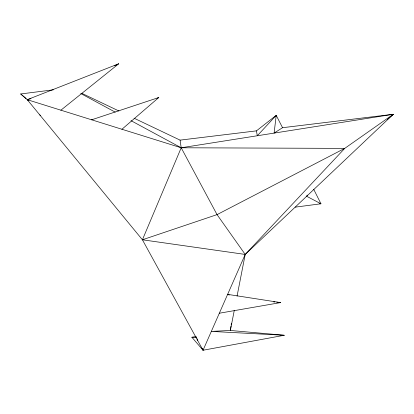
<?xml version="1.0" encoding="UTF-8"?>
<svg xmlns="http://www.w3.org/2000/svg" width="414" height="414" viewBox="0 0 414 414"><rect width="100%" height="100%" fill="white"/><g stroke="black" fill="none" stroke-linecap="round" stroke-linejoin="round"><path stroke-width="0.62" d="M231.007 326.004L230.355 330.46L211.331 331.402L284.273 335.268L203.041 350.239L191.863 337.224L196.283 336.447M231.193 324.731L231.379 323.463M234.257 310.484L230.355 330.46L284.273 335.268M237.067 296.108L245.207 254.434L344.733 148.383L393.3 114.274L282.555 127.703L274.099 133.101L276.216 115.351L256.437 130.865L180.074 140.129L134.074 118.218M53.37 89.822L20.7 93.962L27.252 99.676L181.197 147.777L393.3 114.274L245.207 254.434L203.041 350.239L142.416 239.784L181.197 147.777L180.074 140.129M307.188 195.118L306.655 196.277L320.969 203.781L313.724 189.333M387.473 119.346L393.3 114.274L391.504 114.999M121.933 129.261L158.795 97.518L91.639 119.796L92.912 119.594M60.889 110.186L118.761 63.761L27.252 99.676L142.416 239.784L245.207 254.434L217.05 214.618L181.197 147.777L131 120.655M114.699 65.754L118.761 63.761M157.041 98.33L158.795 97.518M142.416 239.784L217.05 214.618L344.733 148.383L181.197 147.777M30.972 98.635L27.252 99.676L28.214 100.483M219.332 313.227L280.583 302.593L227.633 294.37L229.33 295.053M295.166 207.15L320.969 203.781L319.696 203.652M191.863 337.224L196.702 337.715M273.587 301.863L274.86 301.997M276.764 302.194L280.583 302.593M81.667 93.253L118.932 111.004M80.756 93.507L115.201 112.116M39.734 114.875L40.753 115.723M20.7 93.962L26.072 98.516M282.555 127.703L276.216 115.351L257.291 135.756L256.437 130.865M202.451 348.402L203.041 350.239M197.1 338.678L197.68 340.489"/></g></svg>
